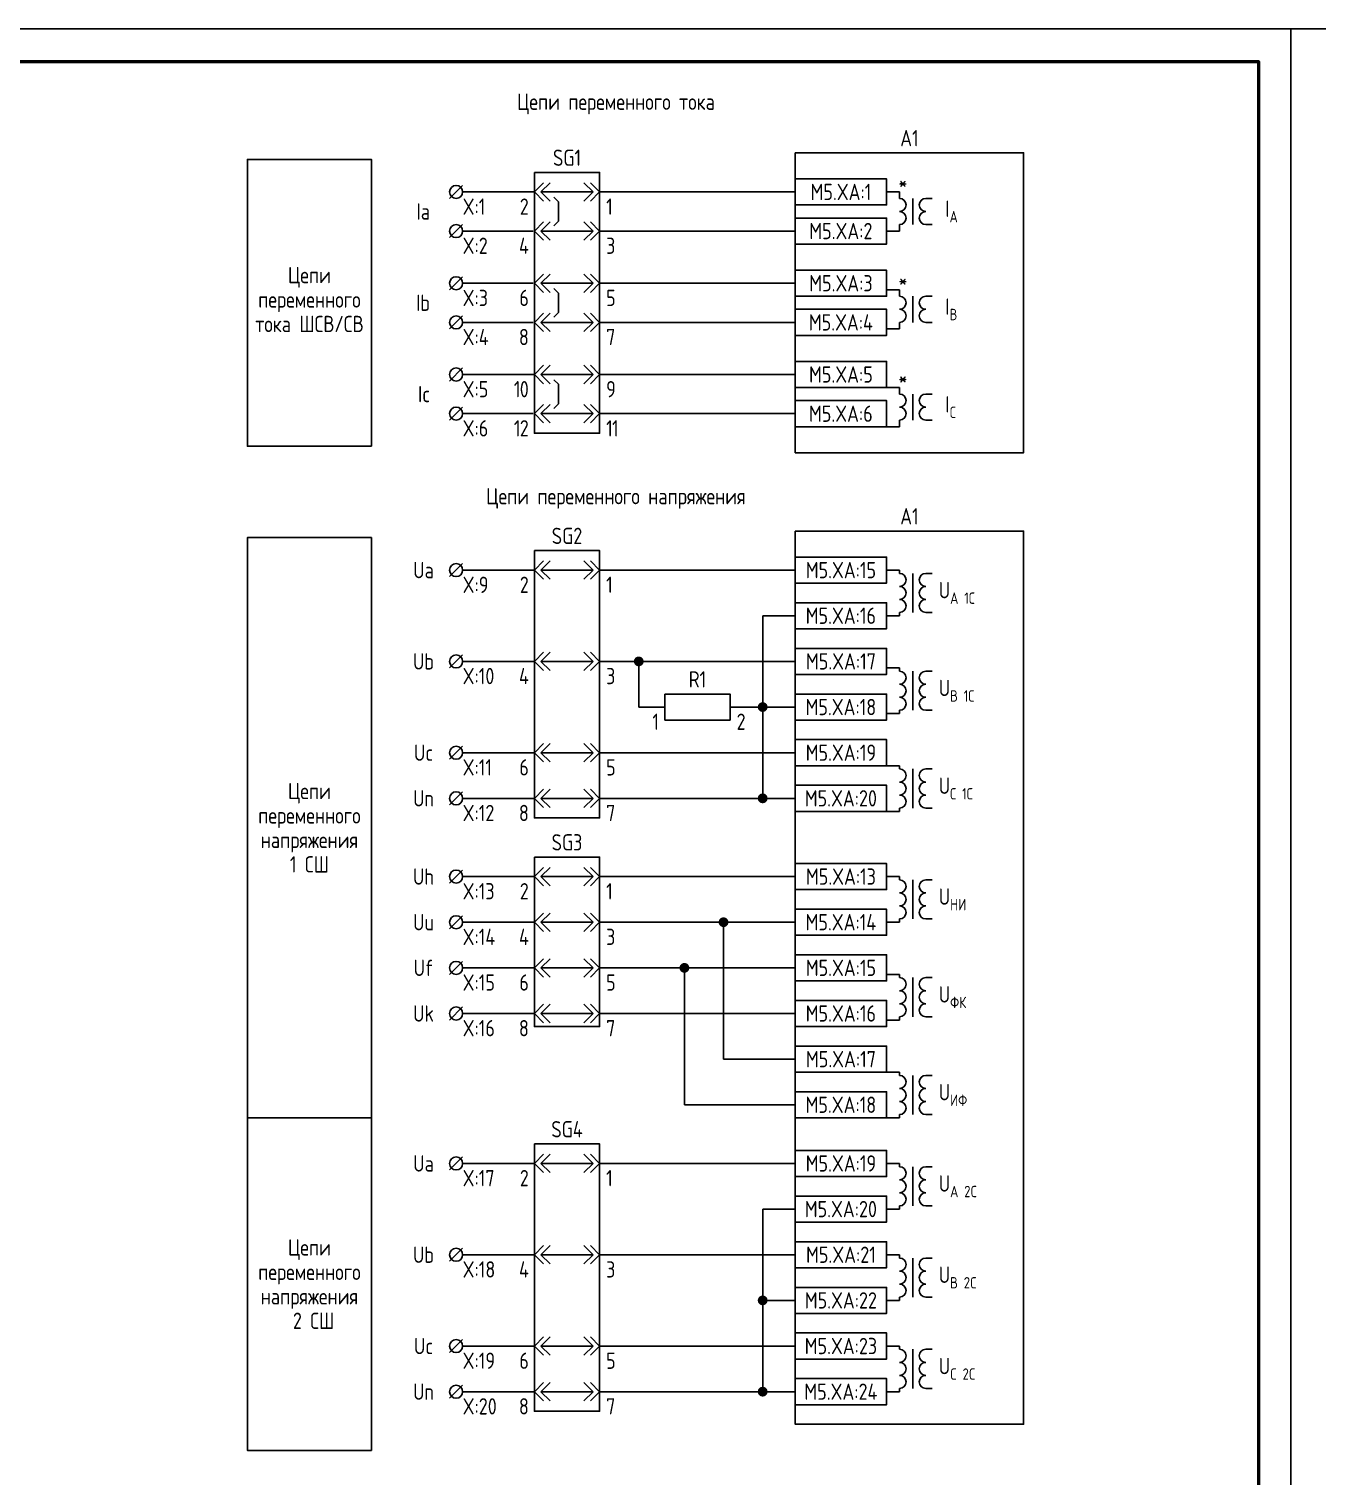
# Model space of a CAD drawing. Header units: millimetres. Extents: x -774 to 2891, y -90 to 618.
# Drawn here: x 226.5 to 424, y 75.1 to 297 of the extents above; entities that cross this region are included whole.
import ezdxf

# ---------------------------------------------------------------- set-up
doc = ezdxf.new("R2010")
doc.units = ezdxf.units.MM
doc.styles.add('Gost_type_A', font='GOST_A.TTF')

# ---------------------------------------------------------------- blocks, each defined once
blk = doc.blocks.new('Формат_А3')
blk.add_lwpolyline([(-420, 297), (0, 297), (0, 0), (-420, 0)], close=True)
at = {"lineweight": 50}
blk.add_lwpolyline([(-400, 292), (-5, 292), (-5, 5), (-400, 5)], close=True, dxfattribs=at)
blk = doc.blocks.new('БИ_разъем')
for p, q in [((0, 0), (1.41, 1.41)), ((0, 0), (1.41, 1.41)), ((0, 0), (1.41, -1.41)), ((0, 0), (1.41, -1.41)), ((1, 0), (2.41, 1.41)), ((1, 0), (2.41, -1.41)), ((1, 0), (9, 0)), ((9, 0), (7.59, 1.41)), ((9, 0), (7.59, -1.41)), ((10, 0), (8.59, 1.41)), ((10, 0), (8.59, 1.41)), ((10, 0), (8.59, -1.41)), ((10, 0), (8.59, -1.41))]:
    blk.add_line(p, q)
blk = doc.blocks.new('БИ_перемычка')
for p, q in [((2.97, -0.79), (3.67, -1.5)), ((3.67, -1.5), (3.67, -4.5)), ((2.97, -5.21), (3.67, -4.5))]:
    blk.add_line(p, q)
blk = doc.blocks.new('POINT')
at = {"const_width": 0.75}
blk.add_lwpolyline([(-0.375, 0, 1), (0.375, 0, 1)], format="xyb", close=True, dxfattribs=at)

msp = doc.modelspace()

# ---------------------------------------------------------------- linework, layer by layer
for p, q in [((293, 273), (291, 271)), ((293, 272), (304, 272)), ((314, 272), (344, 272)), ((360, 272), (358, 272)), ((293, 267), (291, 265)), ((304, 266), (305.41, 267.41)), ((304, 266), (305.41, 267.41)), ((305, 266), (306.41, 267.41)), ((313, 266), (311.59, 267.41)), ((314, 266), (312.59, 267.41)), ((314, 266), (312.59, 267.41)), ((293, 266), (303.83, 266)), ((304, 266), (305.41, 264.59)), ((304, 266), (305.41, 264.59)), ((305, 266), (306.41, 264.59)), ((305, 266), (313, 266)), ((313, 266), (311.59, 264.59)), ((314, 266), (312.59, 264.59)), ((314, 266), (312.59, 264.59)), ((314, 266), (344, 266)), ((358, 266), (360, 266)), ((293, 259), (291, 257)), ((293, 258), (303.83, 258)), ((314, 258), (344, 258)), ((360, 257), (358, 257)), ((293, 253), (291, 251)), ((293, 252), (303.83, 252)), ((314, 252), (344, 252)), ((358, 251), (360, 251)), ((293, 245), (291, 243)), ((293, 244), (304, 244)), ((314, 244), (344, 244)), ((360, 242), (358, 242)), ((293, 239), (291, 237)), ((293, 238), (303.83, 238)), ((304, 238), (305.41, 239.41)), ((304, 238), (305.41, 239.41)), ((304, 238), (305.41, 236.59)), ((304, 238), (305.41, 236.59)), ((305, 238), (306.41, 239.41)), ((305, 238), (306.41, 236.59)), ((305, 238), (313, 238)), ((313, 238), (311.59, 239.41)), ((313, 238), (311.59, 236.59)), ((314, 238), (312.59, 239.41)), ((314, 238), (312.59, 239.41)), ((314, 238), (312.59, 236.59)), ((314, 238), (312.59, 236.59)), ((314, 238), (344, 238)), ((358, 236), (360, 236)), ((293, 215), (291, 213)), ((293, 214), (304, 214)), ((314, 214), (344, 214)), ((344, 207), (339, 207)), ((339, 207), (339, 179)), ((293, 201), (291, 199)), ((293, 200), (304, 200)), ((314, 200), (344, 200)), ((320, 193), (320, 200)), ((320, 193), (324, 193)), ((334, 193), (339, 193)), ((344, 193), (339, 193)), ((293, 187), (291, 185)), ((293, 186), (304, 186)), ((314, 186), (344, 186)), ((293, 180), (291, 178)), ((293, 179), (304, 179)), ((314, 179), (344, 179)), ((293, 168), (291, 166)), ((293, 167), (304, 167)), ((314, 167), (344, 167)), ((293, 161), (291, 159)), ((293, 160), (304, 160)), ((314, 160), (344, 160)), ((333, 160), (333, 139)), ((293, 154), (291, 152)), ((293, 153), (304, 153)), ((314, 153), (344, 153)), ((327, 153), (327, 132)), ((293, 147), (291, 145)), ((293, 146), (304, 146)), ((314, 146), (344, 146)), ((333, 139), (344, 139)), ((327, 132), (344, 132)), ((293, 124), (291, 122)), ((293, 123), (304, 123)), ((314, 123), (344, 123)), ((344, 116), (339, 116)), ((339, 116), (339, 88)), ((293, 110), (291, 108)), ((293, 109), (304, 109)), ((314, 109), (344, 109)), ((344, 102), (339, 102)), ((293, 96), (291, 94)), ((293, 95), (304, 95)), ((314, 95), (344, 95)), ((293, 89), (291, 87)), ((293, 88), (304, 88)), ((314, 88), (344, 88))]:
    msp.add_line(p, q)
at = {"ltscale": 4}
for p, q in [((360, 272), (360, 271)), ((360, 271.5), (360, 271)), ((362, 271), (362, 267)), ((362, 271), (362, 267)), ((365, 271), (364, 271)), ((365, 271), (364, 271)), ((360, 266), (360, 267)), ((365, 267), (364, 267)), ((365, 267), (364, 267)), ((360, 257), (360, 256)), ((360, 256.5), (360, 256)), ((362, 256), (362, 252)), ((362, 256), (362, 252)), ((365, 256), (364, 256)), ((365, 256), (364, 256)), ((360, 251), (360, 252)), ((365, 252), (364, 252)), ((365, 252), (364, 252)), ((360, 242), (360, 241)), ((360, 241.5), (360, 241)), ((362, 241), (362, 237)), ((362, 241), (362, 237)), ((365, 241), (364, 241)), ((365, 241), (364, 241)), ((360, 236), (360, 237)), ((365, 237), (364, 237)), ((365, 237), (364, 237)), ((358, 214), (360, 214)), ((360, 214), (360, 213.5)), ((360, 214), (360, 213.5)), ((362, 213.5), (362, 209.5)), ((365, 213.5), (364, 213.5)), ((362, 211.5), (362, 207.5)), ((360, 207), (358, 207)), ((360, 207), (360, 207.5)), ((365, 207.5), (364, 207.5)), ((358, 199), (360, 199)), ((360, 199), (360, 198.5)), ((360, 199), (360, 198.5)), ((362, 198.5), (362, 194.5)), ((365, 198.5), (364, 198.5)), ((362, 196.5), (362, 192.5)), ((360, 192), (358, 192)), ((360, 192), (360, 192.5)), ((365, 192.5), (364, 192.5)), ((358, 184), (360, 184)), ((360, 184), (360, 183.5)), ((360, 184), (360, 183.5)), ((362, 183.5), (362, 179.5)), ((365, 183.5), (364, 183.5)), ((362, 181.5), (362, 177.5)), ((360, 177), (358, 177)), ((360, 177), (360, 177.5)), ((365, 177.5), (364, 177.5)), ((358, 167), (360, 167)), ((360, 167), (360, 166.5)), ((360, 167), (360, 166.5)), ((362, 166.5), (362, 162.5)), ((365, 166.5), (364, 166.5)), ((362, 164.5), (362, 160.5)), ((360, 160), (358, 160)), ((360, 160), (360, 160.5)), ((365, 160.5), (364, 160.5)), ((358, 152), (360, 152)), ((360, 152), (360, 151.5)), ((360, 152), (360, 151.5)), ((362, 151.5), (362, 147.5)), ((365, 151.5), (364, 151.5)), ((362, 149.5), (362, 145.5)), ((360, 145), (358, 145)), ((360, 145), (360, 145.5)), ((365, 145.5), (364, 145.5)), ((358, 137), (360, 137)), ((360, 137), (360, 136.5)), ((360, 137), (360, 136.5)), ((362, 136.5), (362, 132.5)), ((365, 136.5), (364, 136.5)), ((362, 134.5), (362, 130.5)), ((360, 130), (358, 130)), ((360, 130), (360, 130.5)), ((365, 130.5), (364, 130.5)), ((358, 123), (360, 123)), ((360, 123), (360, 122.5)), ((360, 123), (360, 122.5)), ((362, 122.5), (362, 118.5)), ((365, 122.5), (364, 122.5)), ((362, 120.5), (362, 116.5)), ((360, 116), (358, 116)), ((360, 116), (360, 116.5)), ((365, 116.5), (364, 116.5)), ((358, 109), (360, 109)), ((360, 109), (360, 108.5)), ((360, 109), (360, 108.5)), ((362, 108.5), (362, 104.5)), ((365, 108.5), (364, 108.5)), ((362, 106.5), (362, 102.5)), ((360, 102), (360, 102.5)), ((365, 102.5), (364, 102.5)), ((360, 102), (358, 102)), ((358, 95), (360, 95)), ((360, 95), (360, 94.5)), ((360, 95), (360, 94.5)), ((362, 94.5), (362, 90.5)), ((365, 94.5), (364, 94.5)), ((362, 92.5), (362, 88.5)), ((360, 88), (358, 88)), ((360, 88), (360, 88.5)), ((365, 88.5), (364, 88.5))]:
    msp.add_line(p, q, dxfattribs=at)
for points in [[(344, 278), (379, 278), (379, 232), (344, 232)], [(279, 233), (260, 233), (260, 277), (279, 277)], [(304, 275), (314, 275), (314, 235), (304, 235)], [(344, 274), (358, 274), (358, 270), (344, 270)], [(344, 268), (358, 268), (358, 264), (344, 264)], [(344, 260), (358, 260), (358, 256), (344, 256)], [(344, 254), (358, 254), (358, 250), (344, 250)], [(344, 246), (358, 246), (358, 242), (344, 242)], [(344, 240), (358, 240), (358, 236), (344, 236)], [(344, 220), (379, 220), (379, 83), (344, 83)], [(279, 130), (260, 130), (260, 219), (279, 219)], [(304, 217), (314, 217), (314, 176), (304, 176)], [(344, 216), (358, 216), (358, 212), (344, 212)], [(344, 209), (358, 209), (358, 205), (344, 205)], [(344, 202), (358, 202), (358, 198), (344, 198)], [(324, 195), (334, 195), (334, 191), (324, 191)], [(344, 195), (358, 195), (358, 191), (344, 191)], [(344, 188), (358, 188), (358, 184), (344, 184)], [(344, 181), (358, 181), (358, 177), (344, 177)], [(304, 170), (314, 170), (314, 144), (304, 144)], [(344, 169), (358, 169), (358, 165), (344, 165)], [(344, 162), (358, 162), (358, 158), (344, 158)], [(344, 155), (358, 155), (358, 151), (344, 151)], [(344, 148), (358, 148), (358, 144), (344, 144)], [(344, 141), (358, 141), (358, 137), (344, 137)], [(344, 134), (358, 134), (358, 130), (344, 130)], [(279, 79), (260, 79), (260, 130), (279, 130)], [(304, 126), (314, 126), (314, 85), (304, 85)], [(344, 125), (358, 125), (358, 121), (344, 121)], [(344, 118), (358, 118), (358, 114), (344, 114)], [(344, 111), (358, 111), (358, 107), (344, 107)], [(344, 104), (358, 104), (358, 100), (344, 100)], [(344, 97), (358, 97), (358, 93), (344, 93)], [(344, 90), (358, 90), (358, 86), (344, 86)]]:
    msp.add_lwpolyline(points, close=True)
for centre in [(292, 272), (292, 266), (292, 258), (292, 252), (292, 244), (292, 238), (292, 214), (292, 200), (292, 186), (292, 179), (292, 167), (292, 160), (292, 153), (292, 146), (292, 123), (292, 109), (292, 95), (292, 88)]:
    msp.add_circle(centre, 1)
for centre, start, end in [((360, 270), 270, 90), ((360, 270), 270, 90), ((364, 270), 90, 270), ((364, 270), 90, 270), ((360, 268), 270, 90), ((360, 268), 270, 90), ((364, 268), 90, 270), ((364, 268), 90, 270), ((360, 255), 270, 90), ((360, 255), 270, 90), ((364, 255), 90, 270), ((364, 255), 90, 270), ((360, 253), 270, 90), ((360, 253), 270, 90), ((364, 253), 90, 270), ((364, 253), 90, 270), ((360, 240), 270, 90), ((360, 240), 270, 90), ((364, 240), 90, 270), ((364, 240), 90, 270), ((360, 238), 270, 90), ((360, 238), 270, 90), ((364, 238), 90, 270), ((364, 238), 90, 270), ((360, 212.5), 270, 90), ((364, 212.5), 90, 270), ((364, 212.5), 90, 270), ((360, 210.5), 270, 90), ((364, 210.5), 90, 270), ((364, 210.5), 90, 270), ((360, 208.5), 270, 90), ((364, 208.5), 90, 270), ((360, 197.5), 270, 90), ((364, 197.5), 90, 270), ((364, 197.5), 90, 270), ((360, 195.5), 270, 90), ((364, 195.5), 90, 270), ((364, 195.5), 90, 270), ((360, 193.5), 270, 90), ((364, 193.5), 90, 270), ((360, 182.5), 270, 90), ((364, 182.5), 90, 270), ((364, 182.5), 90, 270), ((360, 180.5), 270, 90), ((364, 180.5), 90, 270), ((364, 180.5), 90, 270), ((360, 178.5), 270, 90), ((364, 178.5), 90, 270), ((360, 165.5), 270, 90), ((364, 165.5), 90, 270), ((364, 165.5), 90, 270), ((360, 163.5), 270, 90), ((364, 163.5), 90, 270), ((364, 163.5), 90, 270), ((360, 161.5), 270, 90), ((364, 161.5), 90, 270), ((360, 150.5), 270, 90), ((364, 150.5), 90, 270), ((364, 150.5), 90, 270), ((360, 148.5), 270, 90), ((364, 148.5), 90, 270), ((364, 148.5), 90, 270), ((360, 146.5), 270, 90), ((364, 146.5), 90, 270), ((360, 135.5), 270, 90), ((364, 135.5), 90, 270), ((364, 135.5), 90, 270), ((360, 133.5), 270, 90), ((364, 133.5), 90, 270), ((364, 133.5), 90, 270), ((360, 131.5), 270, 90), ((364, 131.5), 90, 270), ((360, 121.5), 270, 90), ((364, 121.5), 90, 270), ((364, 121.5), 90, 270), ((360, 119.5), 270, 90), ((364, 119.5), 90, 270), ((364, 119.5), 90, 270), ((360, 117.5), 270, 90), ((364, 117.5), 90, 270), ((360, 107.5), 270, 90), ((364, 107.5), 90, 270), ((364, 107.5), 90, 270), ((360, 105.5), 270, 90), ((360, 103.5), 270, 90), ((364, 105.5), 90, 270), ((364, 105.5), 90, 270), ((364, 103.5), 90, 270), ((360, 93.5), 270, 90), ((364, 93.5), 90, 270), ((364, 93.5), 90, 270), ((360, 91.5), 270, 90), ((364, 91.5), 90, 270), ((364, 91.5), 90, 270), ((360, 89.5), 270, 90), ((364, 89.5), 90, 270)]:
    msp.add_arc(centre, 1, start, end, dxfattribs=at)

# ---------------------------------------------------------------- block references
for name, p in [('Формат_А3', (420, 0)), ('Формат_А3', (840, 0)), ('БИ_разъем', (304, 272)), ('БИ_перемычка', (304, 272)), ('БИ_разъем', (304, 258)), ('БИ_перемычка', (304, 258)), ('БИ_разъем', (304, 252)), ('БИ_разъем', (304, 244)), ('БИ_перемычка', (304, 244)), ('БИ_разъем', (304, 214)), ('БИ_разъем', (304, 200)), ('POINT', (320, 200)), ('POINT', (339, 193)), ('БИ_разъем', (304, 186)), ('БИ_разъем', (304, 179)), ('POINT', (339, 179)), ('БИ_разъем', (304, 167)), ('БИ_разъем', (304, 160)), ('POINT', (333, 160)), ('БИ_разъем', (304, 153)), ('POINT', (327, 153)), ('БИ_разъем', (304, 146)), ('БИ_разъем', (304, 123)), ('БИ_разъем', (304, 109)), ('POINT', (339, 102)), ('БИ_разъем', (304, 95)), ('БИ_разъем', (304, 88)), ('POINT', (339, 88))]:
    msp.add_blockref(name, p)

# ---------------------------------------------------------------- texts
at = {"char_height": 2.5, "line_spacing_factor": 0.9, "style": 'Gost_type_A'}
for s, insert, width, attachment_point in [('Цепи переменного тока', (316.5, 285.5), 197, 5), ('A1', (361.5, 279), 35, 8), ('SG1', (309, 276), 10, 8), ('X:1', (293, 271), 10, 1), ('{\\T0.9;2}', (303, 271), 5, 3), ('{\\T0.9;1}', (315, 271), 5, 1), ('Ia', (288, 269), 6, 6), ('X:2', (293, 265), 10, 1), ('{\\T0.9;4}', (303, 265), 5, 3), ('{\\T0.9;3}', (315, 265), 5, 1), ('Цепи переменного тока ШСВ/СВ ', (269.5, 255.5), 19, 5), ('Ib', (288, 255), 6, 6), ('X:3', (293, 257), 10, 1), ('{\\T0.9;6}', (303, 257), 5, 3), ('{\\T0.9;5}', (315, 257), 5, 1), ('X:4', (293, 251), 10, 1), ('{\\T0.9;8}', (303, 251), 5, 3), ('{\\T0.9;7}', (315, 251), 5, 1), ('Ic', (288, 241), 6, 6), ('X:5', (293, 243), 10, 1), ('{\\T0.9;10}', (303, 243), 5, 3), ('{\\T0.9;9}', (315, 243), 5, 1), ('X:6', (293, 237), 10, 1), ('{\\T0.9;12}', (303, 237), 5, 3), ('{\\T0.9;11}', (315, 237), 5, 1), ('Цепи переменного напряжения', (316.5, 225), 197, 5), ('A1', (361.5, 221), 35, 8), ('SG2', (309, 218), 10, 8), ('Ua', (287, 214), 6, 5), ('X:9', (293, 213), 10, 1), ('{\\T0.9;2}', (303, 213), 5, 3), ('{\\T0.9;1}', (315, 213), 5, 1), ('Ub', (287, 200), 6, 5), ('X:10', (293, 199), 10, 1), ('{\\T0.9;4}', (303, 199), 5, 3), ('{\\T0.9;3}', (315, 199), 5, 1), ('R1', (329, 196), 10, 8), ('{\\T0.9;1}', (323, 192), 5, 3), ('{\\T0.9;2}', (335, 192), 5, 1), ('Uc', (287, 186), 6, 5), ('X:11', (293, 185), 10, 1), ('{\\T0.9;6}', (303, 185), 5, 3), ('{\\T0.9;5}', (315, 185), 5, 1), ('Цепи переменного напряжения \\P1 СШ', (269.5, 174.5), 19, 5), ('Un', (287, 179), 6, 5), ('X:12', (293, 178), 10, 1), ('{\\T0.9;8}', (303, 178), 5, 3), ('{\\T0.9;7}', (315, 178), 5, 1), ('SG3', (309, 171), 10, 8), ('Uh', (287, 167), 6, 5), ('X:13', (293, 166), 8, 1), ('{\\T0.9;2}', (303, 166), 5, 3), ('{\\T0.9;1}', (315, 166), 5, 1), ('Uu', (287, 160), 6, 5), ('X:14', (293, 159), 8, 1), ('{\\T0.9;4}', (303, 159), 5, 3), ('{\\T0.9;3}', (315, 159), 5, 1), ('Uf', (287, 153), 6, 5), ('X:15', (293, 152), 8, 1), ('{\\T0.9;6}', (303, 152), 5, 3), ('{\\T0.9;5}', (315, 152), 5, 1), ('Uk', (287, 146), 6, 5), ('X:16', (293, 145), 8, 1), ('{\\T0.9;8}', (303, 145), 5, 3), ('{\\T0.9;7}', (315, 145), 5, 1), ('SG4', (309, 127), 10, 8), ('Ua', (287, 123), 6, 5), ('X:17', (293, 122), 10, 1), ('{\\T0.9;2}', (303, 122), 5, 3), ('{\\T0.9;1}', (315, 122), 5, 1), ('Цепи переменного напряжения\\P 2 СШ', (269.5, 104.5), 19, 5), ('Ub', (287, 109), 6, 5), ('X:18', (293, 108), 10, 1), ('{\\T0.9;4}', (303, 108), 5, 3), ('{\\T0.9;3}', (315, 108), 5, 1), ('Uc', (287, 95), 6, 5), ('X:19', (293, 94), 10, 1), ('{\\T0.9;6}', (303, 94), 5, 3), ('{\\T0.9;5}', (315, 94), 5, 1), ('Un', (287, 88), 6, 5), ('X:20', (293, 87), 10, 1), ('{\\T0.9;8}', (303, 87), 5, 3), ('{\\T0.9;7}', (315, 87), 5, 1)]:
    msp.add_mtext(s, dxfattribs=dict(at, insert=insert, width=width, attachment_point=attachment_point))
at = {"char_height": 2.5, "style": 'Gost_type_A'}
for s, insert, width, attachment_point in [('M5.XA:1', (351, 272), 14, 5), ('*', (360.5, 273.5), 3, 5), ('\\A1;I{\\H0.7x;\\S^ A;}', (367, 269), 8, 4), ('M5.XA:2', (350.99, 266), 14.018, 5), ('M5.XA:3', (351, 258), 14, 5), ('*', (360.5, 258.5), 3, 5), ('\\A1;I{\\H0.7x;\\S^ В ;}', (367, 254), 8, 4), ('M5.XA:4', (350.99, 251.99), 14.018, 5), ('M5.XA:5', (351, 244), 14, 5), ('*', (360.5, 243.5), 3, 5), ('\\A1;I{\\H0.7x;\\S^ C ;}', (367, 239), 8, 4), ('M5.XA:6', (350.99, 237.99), 14.018, 5), ('M5.XA:15', (351, 214), 14, 5), ('\\A1;U{\\H0.7x;\\S^ А 1С;}', (366, 210.5), 12, 4), ('M5.XA:16', (350.99, 207), 14.018, 5), ('M5.XA:17', (351, 200), 14, 5), ('\\A1;U{\\H0.7x;\\S^ В 1С;}', (366, 195.5), 12, 4), ('M5.XA:18', (350.99, 193), 14.018, 5), ('M5.XA:19', (351, 186), 14, 5), ('\\A1;U{\\H0.7x;\\S^ С 1С;}', (366, 180.5), 12, 4), ('M5.XA:20', (350.99, 179), 14.018, 5), ('M5.XA:13', (351, 167), 14, 5), ('\\A1;U{\\H0.7x;\\S^ НИ;}', (366, 163.5), 12, 4), ('M5.XA:14', (350.99, 160), 14.018, 5), ('M5.XA:15', (351, 153), 14, 5), ('\\A1;{\\H1x;U\\H0.7x;\\S^ ФК;}', (366, 148.5), 12, 4), ('M5.XA:16', (350.99, 146), 14.018, 5), ('M5.XA:17', (351, 139), 14, 5), ('M5.XA:18', (350.99, 132), 14.018, 5), ('\\A1;U{\\H0.7x;\\S^ ИФ;}', (366, 133.5), 12, 4), ('M5.XA:19', (351, 123), 14, 5), ('\\A1;U{\\H0.7x;\\S^ A 2C;}', (366, 119.5), 12, 4), ('M5.XA:20', (350.99, 116), 14.018, 5), ('M5.XA:21', (351, 109), 14, 5), ('\\A1;U{\\H0.7x;\\S^ B 2C;}', (366, 105.5), 12, 4), ('M5.XA:22', (350.99, 102), 14.018, 5), ('M5.XA:23', (351, 95), 14, 5), ('\\A1;U{\\H0.7x;\\S^ C 2C;}', (366, 91.5), 12, 4), ('M5.XA:24', (350.99, 88), 14.018, 5)]:
    msp.add_mtext(s, dxfattribs=dict(at, insert=insert, width=width, attachment_point=attachment_point))

doc.saveas('drawing.dxf')
